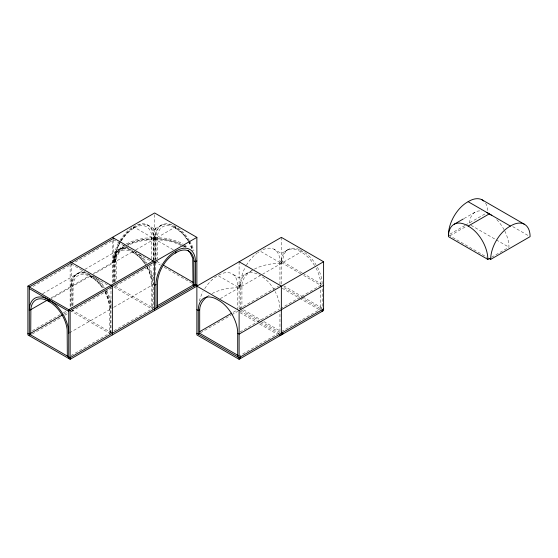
<?xml version="1.0" encoding="UTF-8"?>
<svg xmlns="http://www.w3.org/2000/svg" width="558" height="558" viewBox="0 0 558 558"><rect width="100%" height="100%" fill="white"/><g stroke="black" fill="none" stroke-linecap="round" stroke-linejoin="round"><path stroke-width="0.42" stroke-dasharray="2.79 2.09" d="M218.631 275.185A26.896 15.526 -60 0 1 237.701 286.142L239.11 286.952L239.11 284.217M314.593 265.538A26.903 15.533 60 0 0 301.069 251.993A26.903 15.533 60 0 0 281.358 262.56L281.358 259.826M115.199 262.504L115.36 259.937A24.908 14.382 60 0 1 131.102 251.505L133.55 252.83A3.208 1.911 -61.5 0 0 134.011 251.804M181.099 245.429L173.866 242.416L169.346 241.209L159.651 239.891L154.608 239.8L154.65 237.596L164.903 238.182L169.869 239.061L178.985 241.935L182.982 243.881M151.811 259.135L151.65 235.553A24.908 14.382 -60 0 0 135.915 227.113L133.467 228.445L133.508 226.792L174.996 250.744M70.845 306.754L70.845 286.547A26.903 15.533 60 0 1 90.563 275.973A3.208 1.8 -58.5 0 0 91.219 277.173L91.261 275.568L51.287 298.649M113.093 282.362L113.093 262.155A26.903 15.533 60 0 1 132.804 251.588A3.208 1.8 -58.5 0 0 133.467 252.781L133.508 251.184L93.528 274.264M115.199 259.47L115.36 256.506A24.908 14.382 -60 0 1 120.591 241.558M154.615 239.724L154.65 238.747L159.783 238.838L169.869 240.212L174.591 241.468L182.313 244.704M115.367 256.596L117.682 247.633L120.654 241.586M114.209 261.472C114.355 254.406 119.754 248.791 125.571 245.478M93.423 273.511L115.199 260.935C115.325 254.741 119.74 249.559 124.783 246.434M155.626 228.083C155.633 232.177 151.337 227.036 155.626 228.083L155.626 259.491M121.107 240.875L126.638 233.718L131.186 229.847M124.866 244.774C119.314 248.045 114.348 253.576 114.209 260.321L114.209 282.557M126.736 246.218C121.365 249.28 116.322 254.434 116.197 260.977L116.197 281.023M207.904 296.082L209.271 295.21M251.512 270.818C246.469 273.95 242.053 279.126 241.928 285.326L241.928 308.902M133.641 228.341L131.102 229.896A24.908 14.382 -60 0 0 121.023 240.847M33.082 286.4L71.55 264.185L108.057 285.264M75.323 262.009L113.79 239.8L150.297 260.879M42.666 293.717L84.16 269.765M84.914 269.333L124.671 246.378M161.855 224.909L154.629 229.08L147.403 224.909M118.554 242.842A26.903 15.533 -60 0 0 113.79 260.126L112.388 260.935L113.79 261.751A26.903 15.533 60 0 1 130.963 249.803M51.183 297.895L90.41 275.247M135.768 249.872L175.749 226.792A26.903 15.533 60 0 1 189.274 240.338M32.427 330.678L60.334 314.566M63.354 312.822L66.374 311.078M64.01 314.07L67.881 311.831M32.322 333.984L60.989 317.439M64.763 315.256L67.776 313.519M71.55 311.343L111.53 288.256M156.038 262.56L113.79 286.952L153.22 309.711M69.492 332.854L113.239 307.598M113.992 307.158L153.22 284.51A26.903 15.533 60 0 0 148.456 267.226M70.999 355.558L113.239 331.173M113.992 330.734L153.22 308.086L153.22 263.404M252.844 269.933L239.11 277.856L231.884 273.685M288.584 249.3L281.358 253.471L274.131 249.3M239.11 286.952L241.928 285.326L240.519 284.51L237.708 286.135L237.708 309.711M281.358 262.56L282.767 261.751A26.903 15.533 60 0 1 299.304 249.524M220.257 298.649L260.237 275.568A26.903 15.533 60 0 1 274.131 289.728M262.497 274.264L302.478 251.184A26.903 15.533 60 0 1 316.002 264.729M233.244 312.292L236.215 310.576M239.11 308.902L278.463 286.184M200.51 332.812L231.012 315.207M231.751 314.775L237.708 311.343M239.968 331.982L279.195 309.334M464.054 218.527L475.367 211.998M449.915 234.158L464.8 225.571M465.539 225.139L485.627 213.547M238.461 356.429L279.949 332.477L279.949 311.427M281.455 331.605L322.189 308.086L322.189 287.879M449.936 235.776L465.784 226.625M491.626 257.231L508.98 247.215A26.903 15.533 60 0 0 504.871 231.207M126.275 243.881L134.666 240.317L144.355 238.182L154.608 237.596L154.65 239.8C145.568 239.71 136.278 241.189 128.159 245.429M127.608 244.383L134.666 241.468L144.355 239.333L154.608 238.747L154.65 239.8M127.615 244.746C144.299 236.836 164.959 236.836 181.643 244.746M254.343 269.137C262.623 264.813 272.095 263.285 281.358 263.376L260.237 251.184A26.903 15.533 -60 0 0 257.691 252.739M212.103 293.522C220.375 289.197 229.854 287.677 239.11 287.761L217.99 275.568A26.903 15.533 -60 0 0 204.095 289.728M155.333 260.502L155.333 237.764A26.903 15.533 60 0 1 175.045 227.197A3.208 1.8 -58.5 0 0 175.707 228.389L175.749 226.792L175.791 228.445L173.343 227.113A24.908 14.382 60 0 0 157.607 235.553L157.447 259.135M512.753 226.625L528.593 235.776M471.043 225.306L495.588 239.48M496.334 239.912L508.98 247.215M448.43 235.016L486.904 257.231M302.143 272.939L281.358 260.935L279.949 261.751A26.896 15.526 -60 0 0 260.872 250.793M302.848 273.343L322.189 284.51L322.189 287.035M300.734 273.755L279.949 261.751L279.949 285.326M303.671 275.45L320.78 285.326L320.78 308.902L282.174 286.61M283.583 285.801L302.143 296.514M302.889 296.94L322.189 308.086M282.209 288.256L298.809 297.839M299.562 298.272L319.176 309.599M183.143 245.541L185.312 246.796M239.11 285.326L240.519 286.135A26.903 15.533 60 0 1 260.237 275.568M243.539 309.829L260.886 319.846M263.906 321.589L280.5 331.173M156.777 261.367L161.241 263.941M241.377 310.206L260.133 321.038M260.886 321.471L280.604 332.854M154.629 261.751L160.502 265.141M164.219 267.289L191.743 283.178M239.87 310.959L259.582 322.343M260.335 322.782L279.091 333.607M239.968 312.647L256.561 322.231M259.582 323.968L276.928 333.984M113.79 260.126L115.199 260.935M115.283 286.184L153.22 308.086M71.55 309.711L112.388 333.286M70.141 310.527L110.979 334.103M175.617 228.341L178.155 229.896A24.908 14.382 60 0 1 188.234 240.847M133.369 252.725L135.915 254.281A24.908 14.382 60 0 1 145.547 264.534M91.128 277.117L93.674 278.672A24.908 14.382 60 0 1 102.379 287.544M184.391 244.774L188.297 247.626M183.687 245.478L185.8 246.824M184.468 246.434L185.842 247.306M181.852 245.799L183.847 247.061M178.072 229.847L182.619 233.718L188.151 240.875M135.831 254.232L140.379 258.11L145.45 264.555M93.584 278.623L98.131 282.494L102.288 287.523M188.604 241.586L192.656 250.723M147.166 267.463L150.416 275.115L151.65 280.988M104.925 291.855L108.175 299.5L109.41 305.372M151.811 283.862L151.65 280.89A24.908 14.382 60 0 0 147.242 267.401M109.57 308.246L109.41 305.282A24.908 14.382 60 0 0 105.002 291.792M281.358 237.359L281.358 284.51M240.519 309.711L240.519 284.51A26.903 15.533 -60 0 1 245.625 266.591M239.11 261.751L239.11 310.527M156.038 260.935L156.038 237.359L154.629 236.55L153.22 237.359A26.903 15.533 -60 0 0 134.143 226.409M155.626 262.532L155.626 276.566M154.629 214.656L154.629 260.579M153.924 259.658L153.924 237.764A26.903 15.533 -60 0 0 134.213 227.197A26.903 15.533 -60 0 0 120.688 240.742M153.631 228.083L153.631 259.491M153.22 260.935L153.22 237.359L154.629 238.175L156.038 237.359A26.903 15.533 60 0 1 175.114 226.409M151.811 283.757L151.811 307.381M115.199 259.365L115.199 282.125M114.495 281.581L114.495 260.53A26.903 15.533 -60 0 1 120.319 241.363M113.79 239.8L113.79 284.482M112.388 240.728L112.388 282.829M110.979 286.184L110.979 332.477M110.275 332.882L110.275 309.306A26.903 15.533 60 0 0 104.458 290.139M109.57 308.142L109.57 331.773M72.959 305.303L73.119 284.329A24.908 14.382 60 0 1 88.855 275.889L91.31 277.221A3.208 1.911 -61.5 0 0 91.931 275.499A3.208 1.8 -58.5 0 1 91.219 277.173M72.254 305.937L72.254 285.731A26.903 15.533 60 0 1 86.092 272.59M71.55 263.418L71.55 308.874M70.141 264.318L70.141 307.186M104.018 287.9A26.903 15.533 60 0 0 91.261 275.568L91.31 277.221A3.208 1.911 -61.5 0 1 90.563 275.973A26.903 15.533 60 0 1 103.314 288.305M105.874 290.983A26.903 15.533 60 0 1 110.979 308.902M110.156 332.798A3.208 1.855 0 0 1 109.57 331.661A3.208 1.855 0 0 1 111.53 332.003M71.55 286.135A26.903 15.533 60 0 1 90.626 275.185M72.959 310.527A3.208 1.855 0 0 1 72.582 310.52M317.432 267.226A26.903 15.533 60 0 1 322.189 284.51L279.949 308.902A26.903 15.533 60 0 0 275.185 291.618M299.932 249.803A26.903 15.533 60 0 1 301.843 250.8M316.023 268.042A26.903 15.533 60 0 1 320.78 285.326M246.336 265.343A26.903 15.533 -60 0 1 257.057 253.186M146.259 263.509A26.903 15.533 60 0 0 133.508 251.184L133.55 252.83A3.208 1.911 -61.5 0 1 132.804 251.588A26.903 15.533 60 0 1 145.945 264.52M153.45 307.5A3.208 1.855 0 0 0 151.811 307.277A3.208 1.855 0 0 0 152.515 308.497L152.515 284.922A26.903 15.533 60 0 0 146.698 265.748M133.962 251.777A3.208 1.8 -58.5 0 1 133.467 252.781M115.199 286.135A3.208 1.855 0 0 1 114.446 286.101M94.511 276.719A26.903 15.533 60 0 1 104.723 287.489M106.578 290.579A26.903 15.533 60 0 1 111.509 305.463M119.984 240.338A26.903 15.533 -60 0 1 133.508 226.792L133.55 228.389A3.208 1.8 58.5 0 0 134.213 227.197A3.208 1.911 61.5 0 1 133.467 228.445M189.643 240.951A26.903 15.533 60 0 1 193.947 250.661M188.569 240.742A26.903 15.533 60 0 0 175.045 227.197A3.208 1.911 -61.5 0 0 175.791 228.445M188.939 241.363A26.903 15.533 60 0 1 192.984 250.242M188.667 241.558A24.908 14.382 60 0 1 192.649 250.549M157.447 261.751A3.208 1.855 0 0 1 156.875 261.73M139.884 254.804A26.903 15.533 60 0 1 146.963 263.104M148.819 266.187A26.903 15.533 60 0 1 153.248 277.898M114.495 261.346A26.903 15.533 60 0 1 129.156 248.429M199.332 301.076A26.903 15.533 -60 0 1 203.042 291.618M496.753 219.643A26.903 15.533 60 0 1 504.551 230.566M469.592 223.005A26.903 15.533 60 0 1 481.777 210.994M485.606 203.196A26.903 15.533 -60 0 1 487.859 212.256M155.626 238.189L153.631 238.161A3.208 2.664 0 0 0 154.629 239.814A3.208 2.664 0 0 0 155.626 238.161"/><path stroke-width="0.84" d="M194.442 285.194A3.208 1.855 0 0 0 194.051 286.135L193.891 259.937A24.908 14.382 -60 0 0 178.155 251.505L175.707 252.83L175.749 251.184A26.903 15.533 -60 0 1 195.46 261.751L196.869 260.935M67.706 356.06A3.208 1.855 0 0 0 67.33 356.053L67.162 329.666A24.908 14.382 60 0 0 51.427 303.057L48.978 301.557L49.02 299.96L49.725 299.548M199.687 309.711L198.278 310.527L198.278 334.103L199.687 333.286L199.687 309.711C199.778 304.354 203.161 299.674 207.325 296.563M154.629 285.326L156.038 284.51A26.903 15.533 -60 0 1 175.749 251.184L175.791 252.781L173.343 254.281A24.908 14.382 -60 0 0 157.607 280.89L157.447 307.277A3.208 1.855 0 0 0 157.063 307.284M27.9 286.135L154.629 212.975L196.869 237.359L196.869 334.919L239.11 359.303L323.598 310.527L323.598 261.751L281.358 237.359L70.141 359.303L27.9 334.919L27.9 286.135L70.141 310.527L196.869 237.359M113.79 238.175L29.309 286.952L29.309 335.728M30.062 310.088L47.409 300.071M153.22 260.935L68.732 309.711L68.732 358.494M30.062 333.67L62.496 314.942M156.993 305.91L193.954 284.573M196.869 284.51L70.141 357.678L27.9 333.286M199.764 331.619L231.751 313.15M196.869 286.135L239.11 310.527L323.598 261.751M323.598 285.326L239.11 334.103L237.708 333.286A26.903 15.533 60 0 0 217.99 299.96A26.903 15.533 60 0 0 198.278 310.527L196.869 309.711M454.247 224.19L463.3 218.966M323.598 308.902L239.11 357.678L196.869 333.286M489.366 258.535L487.859 259.407L448.43 236.641A26.903 15.533 60 0 1 468.141 226.074L489.268 213.881A26.903 15.533 60 0 1 491.807 215.437M489.164 258.535L490.67 259.407L530.1 236.641A26.903 15.533 -60 0 0 510.389 226.074L468.141 201.689A26.903 15.533 -60 0 0 448.43 235.016M49.32 301.104A3.208 1.911 -61.5 0 1 49.062 301.606L46.614 300.281A24.908 14.382 60 0 0 30.878 308.72L30.718 334.919A3.208 1.855 0 0 0 30.411 334.068M482.042 199.806L524.283 224.19M239.11 261.751L281.358 286.135L281.358 334.919M194.051 260.935L195.46 261.751L195.46 285.326M163.473 265.231L193.228 282.411M112.388 237.359L154.629 261.751L154.629 310.527M199.785 333.349L238.259 355.558M70.141 261.751L112.388 286.135L112.388 334.919M29.309 288.577L68.732 311.336M187.955 250.249L190.166 252.767L192.733 258.159L193.061 284.51A3.208 1.855 0 0 0 194.491 285.019M29.309 310.527A26.903 15.533 60 0 1 49.02 299.96L49.062 301.606M322.189 309.711L322.189 311.343M282.767 332.477L282.767 334.103M279.949 334.103L279.949 335.728M240.519 356.862L240.519 358.494M239.11 310.527L239.11 359.303M237.708 333.286L237.708 356.862M156.038 284.51L156.038 308.086M70.141 310.527L70.141 359.303M49.02 299.96A26.903 15.533 60 0 1 68.732 333.286M49.257 301.062A3.208 1.8 -58.5 0 1 48.978 301.557M193.061 284.51A3.208 1.855 0 0 1 193.48 284.294M175.707 252.83A3.208 1.911 61.5 0 1 175.526 252.495M175.791 252.781A3.208 1.8 58.5 0 1 175.603 252.453M468.141 226.074A26.903 15.533 60 0 1 487.859 259.407M486.722 212.5A26.903 15.533 60 0 1 489.268 213.881M468.141 201.689A26.903 15.533 -60 0 1 483.751 200.992M490.67 259.407A26.903 15.533 -60 0 1 510.389 226.074"/></g></svg>
